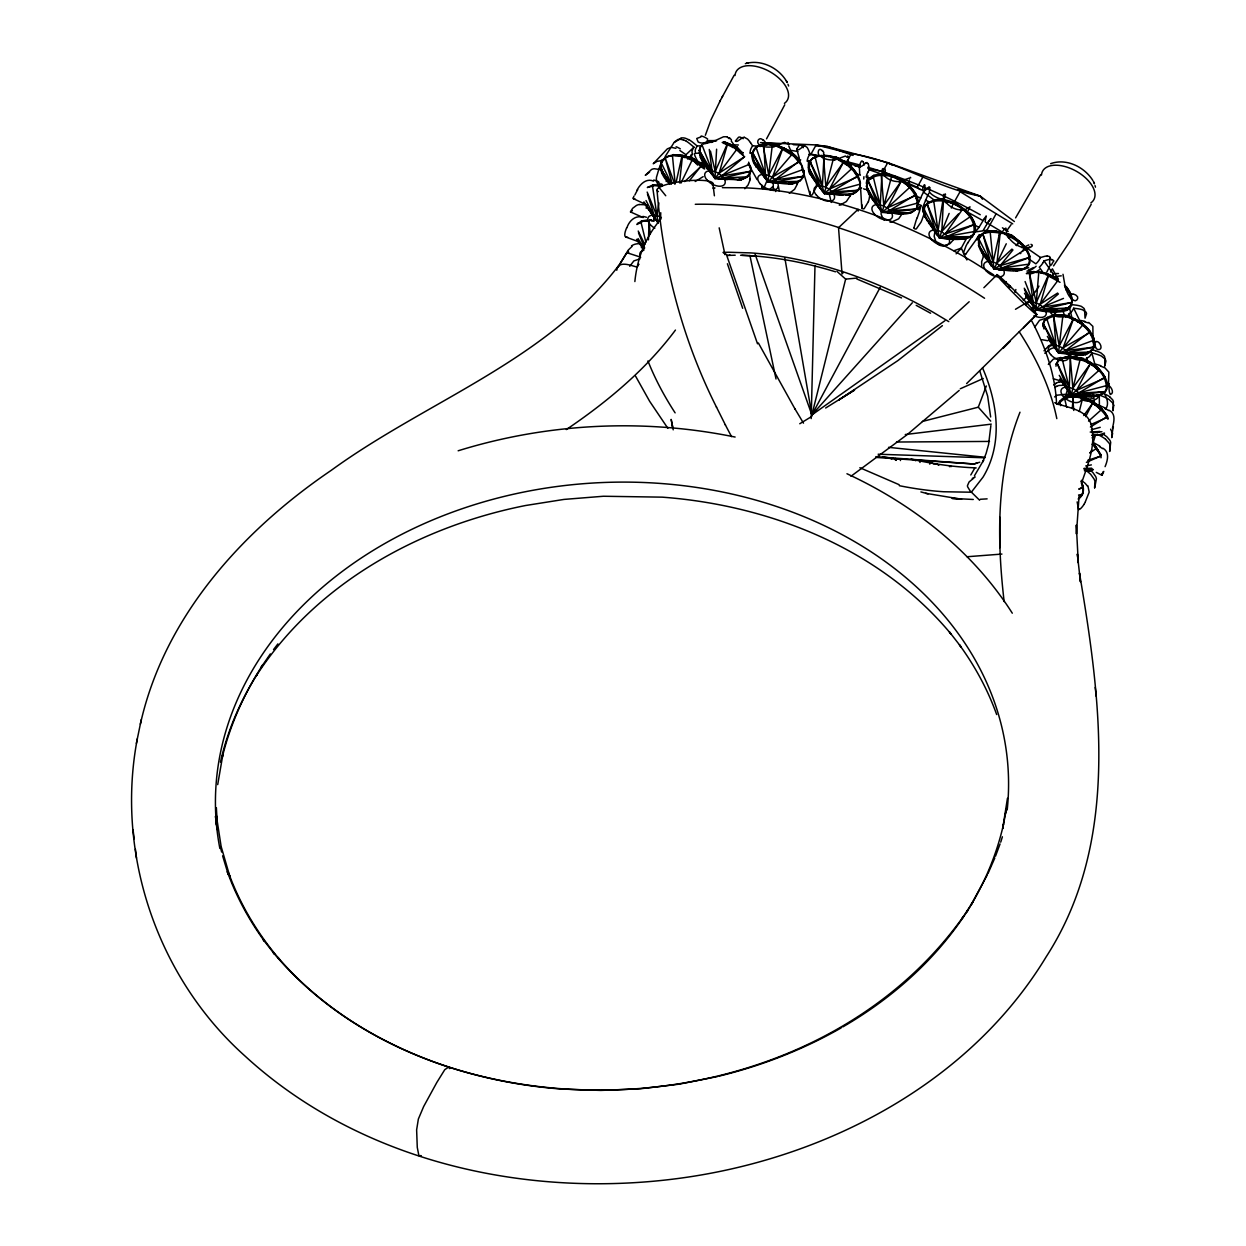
<?xml version="1.0" encoding="UTF-8"?>
<svg xmlns="http://www.w3.org/2000/svg" width="1246" height="1246" viewBox="0 0 1246 1246"><rect width="100%" height="100%" fill="white"/><g stroke="black" fill="none" stroke-linecap="round" stroke-linejoin="round"><path stroke-width="1.5" d="M1042.918 326.343C1042.871 313.899 1058.477 313.867 1067.355 315.736L1054.272 314.849L1053.586 316.079L1056.032 346.326L1058.57 352.961C1069.364 352.914 1089.206 360.11 1094.486 345.89C1095.499 331.483 1081.279 320.72 1068.928 316.453M1075.859 394.468L1075.828 396.835L1068.819 394.966M752.382 155.532C756.026 132.481 793.39 148.508 799.605 160.781C802.081 165.734 805.165 171.73 802.845 177.524C795.446 188.785 778.781 181.729 768.034 182.165C762.661 172.587 748.721 162.681 753.659 150.236M802.845 177.524L804.106 173.801L803.982 170.391L803.577 171.107M1101.635 475.178L1101.713 474.01M927.336 221.04L924.298 212.832L924.376 207.537L924.252 215.636L939.297 237.799C950.511 239.855 983.016 243.702 973.874 221.772C967.441 204.765 934.282 188.52 923.691 208.767L939.297 237.799L955.557 238.967M970.603 238.469A41.18 1.838 -59 0 1 973.562 234.061C979.138 211.867 942.163 191.214 925.093 205.559M814.993 265.678L811.193 418.578M660.754 212.708L660.629 216.461L658.09 222.878L643.933 202.304L658.09 222.878L652.483 186.075L653.169 184.844L662.218 185.14L661.533 186.37L654.726 185.607L647.328 187.523L653.169 184.844M973.874 231.943L974.683 232.41L971.304 236.647L946.228 236.802L974.076 224.623L974.761 223.392C969.341 210.372 956.336 203.565 943.456 200.061L941.836 231.382L939.297 237.799L974.637 231.491L975.322 230.261M648.45 239.855L649.088 221.04L649.773 219.81L651.97 220.262L642.92 221.321L636.877 224.529M844.959 195.217C852.451 195.871 862.014 190.981 859.802 182.181L860.192 181.48C855.955 165.936 839.586 155.859 824.073 155.298L822.344 186.604L824.307 193.535L843.106 195.061M867.699 180.623L867.123 187.102L869.397 192.429L868.711 193.66L882.184 212.334L889.161 210.73L916.09 194.454L908.178 184.221L894.426 176.029L881.95 174.097L880.221 205.403L882.184 212.334C892.588 211.649 909.86 219 917.103 207.475C921.697 196.245 910.125 184.751 901.138 179.954C892.338 174.253 874.785 169.783 867.699 180.623C862.621 192.819 876.982 203.067 882.184 212.334L902.852 214.016L903.537 212.786C908.692 213.596 915.047 211.727 917.492 206.758M1079.768 359.113L1083.459 358.568L1070.984 356.636L1070.298 357.867L1069.27 387.958L1071.233 394.873C1081.653 398.066 1114.781 400.262 1105.95 379.158C1098.738 363.411 1079.908 353.677 1062.869 357.727C1059.474 357.088 1054.396 367.897 1056.748 363.178M1072.261 408.517L1073.336 395.994C1087.883 396.462 1102.243 405.137 1108.301 418.516L1107.912 419.232C1100.109 403.548 1070.766 386.758 1058.243 404.623M829.462 194.812L831.066 201.712M1108.504 384.157L1108.847 372.133L1104.361 367.227M1004.136 601.569C996.784 538.397 996.255 472.25 1019.991 412.208M1076.513 359.019L1076.824 353.272M750.154 179.019L749.407 172.322M1043.214 325.798L1044.179 321.047M1093.396 348.304C1096.947 326.187 1059.863 305.457 1043.774 321.764M716.606 149.193L714.97 178.505L727.259 179.58M1049.833 258.202L1049.584 263.358A1.838 1.262 44.7 0 0 1050.487 264.526L1050.549 264.573A1.838 0.981 78.4 0 0 1051.344 265.009L1053.306 261.52M1094.564 487.825L1094.954 481.828A10.435 8.488 37.1 0 0 1094.066 479.025L1090.702 474.352A40.37 33.517 34.7 0 0 1085.951 470.427M990.866 425.602L988.576 444.495L986.116 453.388L982.798 461.861L983.608 460.195L974.434 475.77M679.553 182.897L682.512 155.548L693.539 158.616L704.239 167.385M809.822 161.824L809.246 168.303L811.52 173.615L810.835 174.845L824.307 193.535L831.269 191.931L858.198 175.655L850.302 165.422L836.533 157.23C828.31 156.685 818.482 152.697 811.567 159.286C802.081 171.06 818.887 184.595 824.307 193.535L843.075 195.046M979.636 237.207C981.661 226.32 1016.035 237.581 1000.304 231.865L996.987 262.953L994.012 269.152C1004.946 269.183 1023.433 276.051 1029.648 262.89C1032.28 250.539 1019.851 241.413 1011.316 234.933C1001.846 232.286 986.443 226.647 979.636 237.207C974.481 249.387 988.639 260.025 994.012 269.152L1028.962 264.121L1029.648 262.89M669.554 183.972C644.852 158.538 676.36 145.486 697.137 162.354C701.342 163.693 709.426 173.521 701.015 166.45C697.308 162.229 691.841 160.563 687.06 157.962C679.039 155.516 667.778 153.087 661.891 160.874M1082.167 494.849L1078.195 499.085C1084.456 495.394 1084.814 486.781 1080.812 481.283M909.455 181.122L909.019 184.501L924.236 190.981L922.912 193.348A5.856 0.966 -66.7 0 0 920.685 198.145A17.506 1.994 -60.7 0 0 919.268 206.852M1079.067 496.079L1076.419 533.973L1076.31 525.08L1078.304 562.865L1077.338 553.987L1080.438 581.882L1079.472 573.02C1100.841 700.081 1120.294 842.016 1046.219 956.757C969.7 1083.086 827.484 1157.223 684.241 1177.641C530.017 1199.602 361.433 1163.141 244.761 1055.814C157.401 977.612 115.317 853.946 137.325 738.769M870.004 193.878L869.116 199.095A10.357 3.053 -71.6 0 1 868.4 201.587M1009.478 287.437L1009.665 285.708L1001.441 280.054M1112.88 410.588L1113.41 401.664A10.357 8.161 -4.9 0 0 1112.585 399.732L1109.61 396.742M748.644 162.167L749.376 164.316L714.97 178.505L705.143 164.924L705.828 163.693C701.109 159.223 697.386 151.093 701.514 145.081C693.757 157.385 710.018 168.895 714.97 178.505L747.678 176.776L750.668 171.917L750.917 167.073M944.561 196.51C946.586 203.721 927.304 194.065 929.454 190.404A40.277 5.498 -66.2 0 0 929.765 187.788M1005.538 813.545L1006.425 808.903L1002.672 828.715L1007.453 798.297M1070.407 295.489L1071.093 294.258L1066.249 286.705C1071.139 292.483 1075.142 301.797 1068.71 307.964L1036.002 309.693L1026.19 296.127L1036.002 309.693C1052.434 314.88 1086.045 311.531 1065.564 287.935L1066.249 286.705L1064.396 285.116M749.734 173.973L750.715 169.44L749.376 164.316M881.156 209.655L881.109 214.156L882.822 218.33M972.254 237.114L974.683 232.41M217.707 784.622L223.19 752.755L222.24 757.35C230.214 724.424 244.434 693.212 262.781 664.803L261.286 667.077L270.351 653.916M983.686 254.527L984.075 253.81L985.368 256.302L982.097 252.922L982.783 251.692L979.621 246.287L978.92 239.372L978.515 240.089M669.803 181.184L669.414 181.9C665.489 176.153 657.997 168.179 662.296 160.173M653.839 219.997L654.212 217.583M1028.433 265.242C1033.51 250.493 1016.456 239.31 1004.837 234.279M1055.969 366.215L1056.187 364.735M1081.762 495.55L1083.148 490.986L1081.777 483.277M1106.152 389.998C1108.722 369.361 1082.618 356.543 1064.629 357.586M917.103 207.475C920.28 185.42 883.165 164.674 867.309 181.34M797.876 181.511L797.518 183.505M658.885 202.911L656.813 215.776L647.172 192.086M924.236 190.981L924.734 188.302M942.77 201.291L938.02 230.697L939.297 237.799L969.715 217.069L970.416 215.838L962.924 208.752L945.231 233.905L974.076 224.623M773.252 183.006L773.252 190.638M616.754 270.257C618.156 259.947 630.912 265.569 637.282 267.142M761.804 185.078L761.727 187.881M1109.625 451.41L1110.7 442.439A10.357 8.551 11.1 0 0 1109.89 440.321L1106.946 436.879A38.984 31.929 12.5 0 0 1103.302 434.262M859.21 188.676L860.394 184.922L860.005 185.638M749.983 180.218L748.036 185.062L744.781 188.738M653.839 220.137L654.337 217.739M1112.46 428.203C1113.768 422.207 1116.26 413.843 1109.205 410.292M140.362 724.16C164.223 616.848 242.363 530.64 331.202 470.365C426.039 401.368 545.016 361.589 618.327 266.021M136.375 743.41L141.296 719.565M676.157 182.087L681.827 156.778M999.604 233.095L993.109 262.018L994.012 269.152L1000.46 269.276M810.087 191.448L809.931 194.36A1.713 1.417 -26.9 0 0 812.267 194.859L816.005 187.492A10.357 4.408 -77.9 0 0 816.473 184.922L816.613 181.231M917.461 203.861L921.043 205.419L920.529 207.475A52.69 7.258 -66.1 0 1 919.501 211.259A27.583 3.785 -66.1 0 1 919.018 212.786L917.29 217.676M836.969 271.394L845.645 279.12L811.878 414.934L944.857 320.783M220.464 762.1C227.442 730.95 240.182 701.249 257.174 674.273L255.757 676.625C315.363 583.673 419.092 526.684 525.532 505.518L564.033 499.412L603.422 496.251L662.156 497.154C770.464 505.175 880.424 549.097 951.056 634.043L949.374 631.878L961.149 647.017L959.42 644.805C974.995 666.174 987.72 689.645 996.675 714.565M850.862 193.457L850.333 195.388M1003.544 824.12C996.582 855.27 983.826 884.972 966.834 911.947L968.267 909.596C937.132 958.47 892.712 997.968 842.794 1026.922M1079.254 411.507L1082.416 399.094L1083.101 397.863L1085.811 397.926L1099.595 406.149L1107.507 416.382L1090.406 427.004M1095.405 435.166L1093.256 442.501L1099.813 446.115M1014.929 292.327L1015.879 289.508M862.014 204.858L861.765 207.864A1.729 1.526 -11.6 0 0 864.163 208.689L868.4 201.587M742.834 153.102L736.822 147.012L727.726 143.321L719.176 173.038L714.97 178.505L702.012 144.91L701.109 145.798M1056.078 278.777L1057.854 278.201L1048.805 274.525L1040.208 304.226L1036.002 309.693L1025.084 281.534M1081.933 481.844C1088.739 462.266 1096.605 443.529 1090.655 422.986C1085.204 408.75 1067.059 407.94 1054.755 402.692M797.362 184.081L794.574 189.33L789.263 193.317M1064.691 398.845L1067.401 389.858M705.345 135.284L711.061 119.647L720.328 100.505M1000.725 842.171L1002.391 836.798M935.17 229.934L934.157 236.273L935.824 241.662M1109.656 451.426L1110.139 445.819A10.451 8.442 15.6 0 0 1109.174 443.249L1105.529 439.184M781.211 147.838L784.606 148.508L793.422 155.329L791.272 151.685L782.94 147.916L772.613 176.963L768.034 182.165L756.898 166.995L757.584 165.765L756.088 164.114L755.699 164.83M1083.973 326.141L1081.824 322.496L1073.507 318.727L1063.15 347.759L1058.57 352.961L1048.556 339.333M1058.539 404.093C1062.62 392.708 1076.887 396.835 1085.842 397.926L1087.337 400.168L1092.555 401.866L1096.387 405.557M1105.077 466.658C1107.569 460.724 1109.906 452.267 1102.959 448.249M1034.616 327.324L1039.304 320.627A9.781 8.473 -24.4 0 1 1039.756 320.222L1047.185 317.839M995.476 856.236L1000.071 843.931M922.352 421.46L978.281 407.193L986.302 385.98M850.13 195.949L846.361 201.525L841.252 204.406M1103.115 471.798L1101.698 475.162M949.14 213.424L941.836 231.382L958.408 214.001M951.321 208.035L953.47 203.207L954.997 202.818L960.479 206.898L957.037 205.356M927.725 195.311L922.679 207.443L922.803 211.96A5.856 0.919 -67.4 0 0 923.629 211.275M626.909 227.769C628.996 221.134 635.195 214.826 642.749 217.318M1069.738 396.976L1071.139 393.549M1091.901 450.118L1090.079 452.859M1050.518 264.65L1046.78 272.142M751.151 170.11L750.466 171.341L721.714 175.935L744.547 156.762L734.533 148.04L727.041 144.552L715.235 171.418L710.454 151.14M987.969 873.586L994.822 857.98M1060.05 282.344L1048.104 275.755L1036.283 302.607L1036.002 309.693L1063.492 298.401M902.945 212.63L898.646 218.813L892.011 221.866M766.539 138.851L784.762 104.773M980.041 236.491L978.811 238.843L994.012 269.152L1026.361 248.826L1019.493 241.553L1010.335 235.587L1007.298 235.385M671.532 156.015C661.128 155.734 659.134 169.176 656.502 177.103A12.709 9.547 69.7 0 0 656.611 181.589L659.399 187.897L665.753 195.747M680.923 183.146L692.542 159.27L693.539 158.616L701.249 165.002M1006.27 243.78L996.987 262.953L1011.986 249.075M629.728 266.301L633.856 260.912L639.977 258.872M987.112 875.284L971.397 904.207L972.939 901.855L962.083 918.536L963.579 916.246C851.08 1074.457 628.186 1124.655 448.653 1067.028L444.76 1069.691L436.816 1082.478L423.656 1106.541L418.36 1119.048L416.631 1129.857L417.27 1147.348L418.874 1155.603L421.319 1155.696M843.713 161.668L829.618 188.971L824.307 193.535L833.808 157.152L843.713 161.668L852.28 168.163L829.618 188.971L857.513 176.885L859.802 182.181M901.606 180.483L887.495 207.771L882.184 212.334L891.7 175.966L901.606 180.483L910.172 186.978L887.495 207.771L915.389 195.684M1087.805 361.247L1090.671 363.038L1076.56 390.325L1071.233 394.873L1059.894 379.22M1085.624 416.647L1093.038 402.396L1083.101 397.863M847.887 165.251L848.604 163.896M908.801 184.922L908.1 186.277M801.599 165.453L793.842 156.264L782.254 149.146L768.72 175.156L768.034 182.165L799.652 181.309L803.249 176.807M1072.822 319.957L1059.256 345.952L1058.57 352.961L1090.203 352.088L1093.786 347.587M721.855 97.64L734.159 75.227M983.577 256.069L981.614 261.722L981.77 266.27M790.338 150.673L789.294 152.635M733.801 145.268L732.835 147.106A5.794 2.741 -82.7 0 0 732.508 147.511M925.389 205.014L924.33 207.007M719.596 101.907L722.602 96.238M666.174 181.542L666.75 180.452M880.268 287.219L811.878 414.934L754.998 253.888M966.803 237.861L961.289 248.094L956.134 253.841M685.674 155.252L685.207 156.093M970.805 474.944L974.59 468.418M661.751 161.295L661.065 162.525L671.469 183.769M665.084 156.685L674.304 142.137L677.793 139.536A11.712 8.644 60.1 0 1 683.369 140.128M669.741 183.474L660.769 169.098L661.455 167.867M644.961 204.11L650.988 211.571M674.802 155.548L682.512 155.548M638.139 223.392L641.659 220.9L647.39 220.059L647.001 220.776M665.021 175.375L664.336 176.605L667.638 180M642.453 246.833L639.603 242.254M700.828 145.751L697.168 146L695.86 148.367A5.825 4.283 71.4 0 0 695.58 153.336L700.673 152.993M701 156.139L700.314 157.37L711.887 174.549L699.208 150.345L699.894 149.115M703.819 142.947L703.429 143.648L715.251 140.564L708.958 140.673L702.697 143.679L706.015 143.555M708.273 141.904L708.958 140.673L716.528 140.876M689.412 180.717L701.716 165.22M725.063 142.636L722.197 142.465L727.726 143.321L737.383 148.586L742.974 154.66M730.405 144.365L736.807 146.997L737.383 148.586L719.176 173.038L744.547 156.762M750.497 142.605L752.568 145.751L751.26 148.118A5.856 3.24 -87.1 0 0 750.185 153.133M753.254 150.953L754.391 149.006M752.693 154.987L752.818 159.441L764.842 177.882L752.553 152.666L753.238 151.436M754.095 149.551L755.465 147.744M756.852 146.467L755.06 148.461M803 169.549L768.034 182.165L756.166 147.698L758.16 145.86M739.937 179.113L737.445 179.86L745.42 177.711L750.045 173.428M757.755 146.561L759.764 145.237M739.548 179.829L741.401 179.782L742.086 178.552M759.453 145.782L761.633 144.645M718.35 179.05L741.401 179.782L743.8 178.303M753.643 161.046L753.503 158.211M752.553 152.666L765.511 175.53L763.767 144.053C777.862 142.729 790.338 150.953 799.605 160.781L774.887 179.907L803.249 176.34L803.95 175.11M743.41 179.019L745.42 177.711M745.124 178.256L746.946 176.792M754.609 162.837L754.032 160.329M761.244 145.361L765.356 144.879L765.278 143.15M748.363 175.546L746.556 177.508M765.356 144.879L767.957 144.287M767.661 144.816L770.371 144.411M758.612 168.599L759.001 167.883L760.403 170.344L756.898 166.995M769.966 145.128L775.261 145.408L782.94 147.916M774.856 146.109L777.722 146.249M777.426 146.794L780.292 147.09M791.148 182.882L788.547 183.474L797.051 181.963L800.337 180.078M790.743 183.598L792.736 183.707L793.422 182.477M803.608 146.374A10.451 4.236 -75.9 0 1 805.009 145.907L807.128 147.449A40.402 16.525 -78.3 0 1 808.763 150.641L809.993 153.865L808.747 156.077A5.856 2.352 -77.8 0 0 807.143 161.186L810.975 161.98M810.648 154.722L816.13 144.925L827.671 146.561L887.759 162.65L980.291 196.136L1014.4 221.554M809.417 162.525L810.71 160.22M809.152 166.294L808.467 167.509L820.974 188.598L810.025 161.45L811.567 159.286M811.162 159.986L812.719 158.32M812.423 158.849L814.199 157.339M815.959 156.373L815.273 157.603L822.344 186.604L810.025 161.45M813.794 158.055L817.61 156.077M817.22 156.794L819.541 155.797M821.69 155.532L819.229 156.342M822.64 191.557L812.158 176.496L811.52 173.615M813.591 178.287L812.548 175.779M808.67 154.302A315.316 175.406 29.2 0 1 821.394 156.357L826.269 155.734M825.864 156.451L828.652 156.202M828.341 156.747L831.175 156.685M830.77 157.385L836.191 158.304M835.786 159.021L838.651 159.457M857.513 176.885L853.51 170.951L847.763 165.609L840.77 161.295L841.159 160.578M845.504 164.114L851.345 153.694C896.777 160.204 935.512 187.757 980.291 196.136L982.518 199.22M847.342 194.952L855.239 192.429L859.615 187.959M853.759 192.896L853.074 194.127L829.914 193.924L858.323 190.28L859.008 189.049M860.565 182.991L859.88 184.221L831.269 191.931L858.323 190.28M868.135 171.886L869.287 169.799L868.914 166.808A40.495 11.261 -72 0 0 868.244 163.818M867.045 185.093L866.344 186.324L878.866 207.397L867.917 180.265L872.184 178.007M873.835 175.172L873.15 176.402L880.221 205.403L867.917 180.265M867.901 168.537L882.791 171.527L887.759 162.65L892.821 165.36M880.517 210.356L870.035 195.295L869.397 192.429M871.468 197.102L870.44 194.578M874.63 201.136L875.315 199.905M901.045 212.832L898.273 213.082L903.537 212.786M920.218 189.579L917.165 187.289L922.943 176.948M911.651 211.711L910.966 212.941L887.791 212.723L916.199 209.079L916.885 207.848M918.442 201.79L916.402 198.535L918.442 201.79L917.757 203.02L889.161 210.73L916.199 209.079M927.974 194.859L928.955 193.083M924.937 214.405L924.252 215.636L936.026 232.254L927.024 203.612L927.709 202.382L931.447 201.774M929.298 221.959L928.613 223.19L930.373 224.794L930.778 224.078M953.673 203.114L960.074 191.682L1012.749 223.875M960.495 239.139L968.827 237.41L971.989 235.416M965.292 238.033L964.606 239.263L944.219 238.36L971.304 236.647M965.712 254.137L975.042 241.241A27.646 1.262 -59.1 0 1 975.93 239.886A52.784 2.399 -59.1 0 1 978.048 236.724L979.216 235.011L980.882 235.977M977.892 237.363L976.724 239.59A17.506 2.461 -59.9 0 0 980.711 236.538M986.1 225.526L983.421 229.98L987.175 232.177M986.427 224.934L988.95 221.025M979.216 244.2L978.531 245.431L990.819 263.358L982.907 234.186L983.592 232.955L996.831 231.476L1004.183 233.407M973.422 232.208L986.91 230.276L995.881 214.234M996.862 231.476L990.897 230.931L990.212 232.161L993.109 262.018L982.907 234.186M994.947 231.912L1000.304 231.865M1009.649 236.818L1011.316 234.933L1023.262 244.792L1029.944 256.318L1029.243 257.548L1000.865 268.42L1024.866 268.778L1028.838 264.526M1016.471 245.633L1019.493 241.553M1015.895 269.868L1013.232 270.366L1020.194 269.588L1019.789 270.304M1018.247 269.572L1017.561 270.803L1015.49 270.584M1021.751 269.806L1025.551 267.547M1027.623 273.326L1028.028 272.609C1045.441 268.902 1019.851 276.285 1028.028 272.609M1024.259 288.215L1033.261 303.245L1029.336 273.092L1030.021 271.862L1033.806 271.971M1033.697 272.313L1038.821 271.737L1048.805 274.525L1058.43 279.774L1040.208 304.226L1057.636 293.028M1042.855 262.953L1044.008 260.881L1047.652 259.822A43.392 15.419 -46.1 0 1 1050.02 259.355L1051.826 259.37M1038.821 271.737L1036.283 302.607L1029.336 273.092M1035.909 272.469L1041.126 272.422M1028.464 296.984L1030.006 299.398M1040.722 273.139L1043.572 273.123M1043.26 273.668L1046.126 273.824M1050.596 272.017L1052.403 268.809L1056.016 275.506M1047.356 336.389L1055.362 348.678L1043.089 323.477L1043.774 322.247M1047.372 317.278L1046.687 318.509L1056.032 346.326L1043.089 323.477M1048.883 309.693L1051.733 309.678C1057.62 310.659 1064.738 311.22 1069.395 306.734M1054.318 309.865L1053.618 311.095L1051.328 310.394M1056.857 310.301L1055.035 313.571L1050.814 310.067M1039.382 310.238L1062.417 310.97L1063.103 309.74M1067.37 315.752L1063.461 315.363L1062.776 316.593L1059.256 345.952L1053.586 316.079M1062.417 310.97L1042.404 309.615L1071.513 302.513L1072.199 301.283L1070.797 297.778M1070.501 307.014L1071.825 304.647L1071.03 303.183M1065.423 316.92L1065.813 316.204C1075.36 318.633 1083.584 324.365 1090.141 331.592L1090.266 333.43M1071.825 304.647L1076.077 305.145A39 23.939 -29.3 0 1 1081.357 306.376L1083.911 308.307A10.342 6.386 -30.7 0 1 1084.596 309.771L1085.032 318.197L1086.559 313.696A10.466 6.417 -26.7 0 0 1085.796 311.889L1082.509 309.771A41.336 25.403 -29.4 0 0 1077.65 308.712L1073.694 308.229L1072.385 310.597A5.856 3.645 -28.7 0 1 1068.523 313.867L1070.828 318.446M1077.883 322.216L1075.142 319.319L1071.747 318.633M1056.343 363.894L1057.636 361.589M1106.557 389.297C1104.112 394.25 1097.773 396.135 1092.617 395.325L1091.917 396.555L1071.233 394.873L1067.915 389.936L1056.951 362.82L1058.477 360.639M1058.088 361.356L1059.645 359.673M1059.349 360.219L1061.109 358.692M1060.72 359.409L1064.52 357.431M1064.131 358.147L1066.451 357.15M1074.8 352.758L1074.114 353.989L1061.53 353.443M1076.7 354.144L1085.827 353.194L1090.889 350.858M1049.693 340.843L1058.57 352.961L1065.423 350.702L1090.141 331.592M1071.747 353.148L1079.41 353.724M1079.098 354.269L1081.699 353.677M1083.459 358.568L1080.749 358.505L1080.064 359.736L1071.233 394.873L1106.806 385.559L1107.492 384.329L1105.451 381.074M1081.31 354.394L1083.288 354.503L1083.973 353.272M1093.007 338.242L1092.867 326.39L1088.693 322.418M1060.673 405.573L1059.302 402.178L1060.003 400.947M1082.743 360.374L1083.148 359.658L1097.243 366.791L1105.155 377.024L1078.211 393.284L1105.264 391.602L1105.95 390.372M1088.895 352.696L1089.3 351.979A5.856 4.143 -17.8 0 1 1085.5 354.705A17.506 12.476 -8.5 0 1 1069.675 352.68M1065.221 397.085L1064.536 398.315L1066.747 407.38M1083.288 354.503L1064.754 353.054L1093.801 347.12L1094.486 345.89L1093.272 342.323M1090.53 355.219L1091.854 352.836L1096.449 354.144A40.386 29.203 -16.4 0 1 1101.433 356.076L1105.046 359.019A10.451 7.507 -13.3 0 1 1105.934 361.153L1104.797 366.075L1104.781 357.275A10.357 7.523 -17.8 0 0 1103.987 355.546L1101.09 353.039A38.891 28.082 -16.3 0 0 1095.405 350.702M1069.115 396.742L1070.937 393.471M1092.462 365.483L1090.671 363.038M1094.72 366.978L1092.867 364.767M1096.76 368.738L1095.032 366.433M1090.125 395.387L1087.353 395.636L1092.617 395.325M1113.69 405.371A10.451 8.099 -0.1 0 0 1112.74 403.003L1109.033 399.483A40.511 31.742 -3.4 0 0 1103.94 396.867L1099.268 394.935L1097.944 397.303A5.856 4.61 -2.3 0 1 1093.895 399.966L1094.05 404M1094.813 404.841L1093.038 402.396M1100.716 394.234L1100.031 395.465L1076.856 395.262L1105.264 391.602M1097.087 406.336L1095.218 404.125M1099.112 408.096L1097.383 405.791M1094.284 435.913L1094.969 434.683L1099.128 434.854L1104.548 433.141L1102.383 434.838L1092.088 435.461L1094.969 434.683M1094.923 435.072L1094.502 435.82A5.856 4.813 13.7 0 1 1092.057 437.86M1094.518 446.582L1094.907 445.881C1088.085 439.822 1102.539 455.257 1100.981 457.827M1103.068 433.608L1102.383 434.838L1092.726 434.745M1097.539 450.336L1093.879 443.872L1101.012 455.039L1100.327 456.27L1086.387 462.344M1086.761 470.754L1093.365 469.508L1090.873 470.879L1084.394 470.692M1098.801 452.158L1097.944 449.635M1099.72 454.136L1099.097 451.613M1091.558 469.649L1090.873 470.879L1085.313 470.645M1079.052 489.226L1083.288 486.641L1081.372 483.339M1082.992 493.214L1082.307 494.444L1078.553 495.02M686.39 141.25A43.392 32.552 69.9 0 1 689.568 143.508L693.96 147.184L692.636 149.551A5.809 4.392 69 0 0 692.418 154.488M637.89 265.725L638.793 264.121L637.5 266.426M921.043 205.419L918.209 209.873M984.34 218.564L978.967 227.426L974.138 224.701M1040.612 174.752L1015.583 217.879M1047.185 255.96L1046.531 256.022A43.221 15.31 -46 0 0 1044.164 256.474L1040.535 257.533L1039.211 259.9A5.825 1.916 -46.7 0 1 1035.847 263.825L1028.666 258.856M1091.2 204.344L1069.878 241.522L1053.54 265.896M1092.15 444.464L1092.82 443.265M1093.427 366.153L1094.533 364.237M1098.365 407.271L1099.174 405.838M1051.92 276.378L1053.041 274.478M1048.307 364.471L1053.291 359.175L1060.953 357.462M1085.359 501.733L1089.191 492.123L1087.898 485.831M1044.008 350.796L1048.556 346.061M1078.429 322.216L1079.052 321.141M1038.962 286.128L1038.354 287.172M1038.245 287.343L1030.769 298.557A12.709 4.532 -46 0 1 1027.545 302.077L1015.474 309.288M1001.815 232.488L1001.161 233.563M636.955 190.249C640.039 184.268 646.16 177.929 653.558 181.091M1072.51 397.349L1073.336 395.994M967.737 243.017L970.509 238.656M823.232 156.638L824.073 155.298M881.124 175.437L881.95 174.097M954.467 238.671L949.997 243.593L944.873 245.68M1005.273 282.982L1006.129 281.643M1094.689 487.856L1096.387 478.838A10.373 8.691 33.8 0 0 1095.67 476.533L1092.929 472.592A39.997 33.159 34.7 0 0 1090.39 470.209M978.203 236.475L979.216 235.011M1011.113 224.623L1006.581 230.962M843.028 162.899L825.911 186.76L823.388 156.529M900.92 181.714L883.803 205.559L881.265 175.328M1089.985 364.268L1072.853 388.113L1070.298 357.867M1083.771 415.541L1092.353 403.626M842.95 273.014L842.452 273.622A3.489 0.966 -72 0 1 842.031 273.855L838.527 227.707L858.058 209.359A324.536 180.545 29.2 0 1 973.811 262.376L993.685 274.852M1113.021 410.619L1113.706 405.371M675.457 330.065C645.802 369.782 607.16 401.897 566.307 429.574M273.528 649.587L277.905 643.886M1012.982 249.916L1000.211 265.6L1029.243 257.548M1005.273 228.314C1007.251 226.383 1005.288 236.802 1008.964 238.064M1004.011 229.794L1002.127 231.958L987.424 223.159M628.436 251.209L627.299 252.502A47.146 36.897 -3.4 0 0 626.302 253.763L618.063 266.956L628.233 250.135L632.096 246.381M986.069 216.259L985.15 221.586A1.713 1.199 32.9 0 0 987.424 222.925L991.006 218.517L990.414 219.078A40.37 1.838 -59.1 0 0 988.888 221.149M928.566 187.43L924.734 190.778A1.713 1.199 18.4 0 1 922.383 189.735L924.018 185.156A10.357 1.417 -67.2 0 1 924.579 184.72L924.999 185.436A39 5.373 -66.1 0 1 924.688 188.364M912.337 302.747L811.878 414.934L784.809 257.735M1023.558 327.776L1036.656 314.568A28.144 1.277 45 0 0 1007.703 283.948A28.144 1.277 45 0 0 1006.067 285.459A28.144 1.277 45 0 0 1036.734 314.553M966.616 383.581L1036.765 314.475M707.292 168.942L708.242 167.992M1003.17 348.304L1009.961 341.513M983.873 287.717L997.018 274.727M929.625 464.073L930.902 463.091A10.357 4.236 -79.5 0 1 932.024 462.858L933.815 464.01M729.767 254.682L729.003 255.274A3.504 2.632 69.7 0 1 728.085 255.477L723.023 252.455A124.491 69.246 29.2 0 1 728.894 252.253L750.746 252.907A281.098 156.373 29.2 0 1 841.128 271.161A281.3 156.482 29.2 0 1 932.849 312.076L948.782 321.608M687.543 158.974L692.387 154.504M684.677 181.589L701.015 166.45M1016.082 245.306L1018.807 242.783M969.17 301.75L949.545 319.474M1031.112 309.164L1032.436 308.027A10.466 6.728 -29.4 0 1 1035.115 306.22M693.96 147.184L685.954 154.722L679.849 150.486M769.763 189.408L772.598 186.791L775.728 191.573M959.186 390.403L907.181 434.636L850.987 476.252M1088.537 421.132L1100.903 410.121L1101.589 408.89L1099.517 407.395M1053.633 384.998L1055.907 383.379M942.397 325.658L897.945 360.561L838.636 400.059L854.476 390.076L853.23 390.855M1058.43 293.931L1042.746 307.123L1071.513 302.513M632.392 210.574L630.616 211.929M637.282 223.813L638.435 222.847M1054.599 396.929L1056.717 395.449A9.734 9.158 20.8 0 1 1057.231 395.169L1065.034 394.343M865.877 162.992L861.625 166.325A1.729 1.137 5 0 1 859.226 165.547L861.329 161.279A10.357 2.881 -73.1 0 1 862.154 160.968L863.276 161.949M1019.804 253.499L1020.832 253.452M1033.822 311.936L1034.772 311.235A10.342 6.199 -29.1 0 1 1037.015 309.911L1037.902 309.491M628.716 252.284L627.673 252.922M1026.579 297.576L1023.2 299.99M1033.012 309.569L1036.127 307.388M1089.861 452.921L1095.982 448.716L1096.667 447.485L1094.907 445.881M1054.692 387.49L1056.608 386.353M973.656 478.199L969.108 481.937L967.488 485.551A3.504 2.632 69.7 0 0 967.612 486.781L970.104 490.893L979.621 500.238M1044.74 353.225L1050.098 349.207A10.357 7.351 -16.3 0 1 1052.465 348.164L1056.297 347.307M949.577 466.518L949.421 466.611A9.937 4.174 82.1 0 1 949.826 466.44L951.399 466.518M774.436 146.467L776.834 144.941L779.513 147.495M854.476 390.076L825.631 408.018M803.623 146.249L798.998 149.645A1.713 1.028 -6.9 0 1 796.661 149.177L799.247 145.175A10.357 4.236 -79.5 0 1 800.368 144.941L802.159 146.094A38.891 15.949 -78.2 0 1 803.203 147.744M695.19 181.511L703.149 176.652M799.761 423.749L811.847 416.398M972.269 478.417L975.197 476.969M798.904 162.011L772.613 176.963L791.631 154.847L792.316 153.616L791.272 151.685M1089.456 332.822L1063.15 347.759L1082.182 325.658L1082.867 324.427L1081.824 322.496M915.421 460.724L918.1 459.758L920.124 461.3M841.206 1027.872C803.156 1049.615 761.96 1065.673 719.409 1076.046M649.587 172.135L645.288 175.312L651.565 169.472A10.435 8.8 37.8 0 1 654.337 168.724L659.959 169.549A40.37 33.471 34.8 0 1 662.374 170.391M634.759 198.535L633.544 198.799M977.191 462.624L974.201 464.01L876.763 457.484M680.986 138.399L674.475 142.324M960.292 388.768L983.234 378.519M1104.454 378.254L1076.56 390.325L1098.551 370.763L1099.237 369.532L1097.165 368.022M1091.122 424.403L1106.822 417.612M1050.643 163.678C1066.14 157.931 1084.425 166.902 1092.804 180.405M1028.838 244.901L1025.006 246.755L1040.535 257.533M1007.889 286.378L1009.665 285.708L1010.973 287.561M954 250.742L961.289 248.094L966.88 259.962M712.665 141.779L723.521 136.78L726.62 136.749A13.628 7.678 -86 0 1 727.415 137.138M745.342 63.655C761.29 58.873 779.622 68.219 787.254 82.563L786.351 80.865M735.031 147.589L736.807 147.012L742.305 153.616M979.745 462.219L974.201 464.01L875.829 456.675M1087.711 460.319L1100.327 456.27M458.154 450.787C547.368 423.095 643.621 418.282 735.124 437.05M1078.958 488.868L1082.603 487.871M1091.294 429.745L1100.234 427.331M773.75 146.826L784.575 142.356L787.597 143.82M1053.306 344.145L1051.406 344.675A10.451 7.819 -15.9 0 0 1048.478 345.999M750.466 171.341L721.372 178.427L741.401 179.782M627.61 237.223L626.162 237.238M717.54 1076.528L679.226 1084.145L640.335 1088.77L600.837 1090.421L561.868 1089.066C453.56 1081.045 343.6 1037.124 272.952 952.178L274.65 954.343L262.875 939.204L264.604 941.431C249.013 920.046 236.288 896.575 227.333 871.655L228.283 874.63M1058.804 382.226L1062.713 381.774M803.249 176.34L774.218 182.259L792.736 183.707M1085.718 465.957L1091.403 464.898M834.664 160.002L845.489 156.03L847.264 157.401M633.809 198.862L645.288 204.235M1001.924 554.065L967.067 556.744M639.26 204.546L645.132 204.733M1092.462 432.923L1101.931 431.708M1093.801 347.12L1065.423 350.702L1093.536 340.36L1094.222 339.13L1091.262 334.863M905.281 434.527L991.286 424.138M845.645 279.12L856.827 278.076M659.586 185.343L662.218 185.14M898.849 181.76L909.128 178.147L909.58 179.175M1030.987 244.325C1036.002 245.805 1026.283 249.792 1024.103 247.907M940.808 200.263L943.456 200.061M1084.004 469.119L1091.761 468.621M1090.219 432.05L1099.891 431.443M980.213 499.288L987.128 498.867M712.899 188.099L714.986 187.99M1058.477 273.513L1052.995 273.653M1073.273 395.107L1080.375 394.78M1024.866 268.778L998.576 269.759L1004.338 269.821M722.384 187.663L744.189 187.788A324.614 180.577 29.2 0 1 858.058 209.359L858.167 211.088M728.723 255.399L735.202 255.212M896.481 442.019L989.495 441.427M1084.051 468.356L1091.776 468.294M960.432 210.107L965.666 209.453L970.011 206.805L967.472 212.038L982.907 220.558M973.266 499.475L952.022 498.384L961.616 499.257L925.685 493.307M661.315 160.687L657.094 161.357L653.231 163.74L667.389 148.804L671.314 147.34L675.924 148.352M738.411 144.988L734.019 144.863L731.231 141.047M878.15 454.229L984.916 457.796M760.481 142.605L816.13 144.925L851.345 153.694M648.948 221.165L641.659 220.9L640.974 222.131L645.849 242.067M1068.336 357.914L1062.869 357.727L1062.184 358.957L1069.27 387.958L1056.951 362.82M976.179 467.904L969.528 467.577A293.277 163.148 29.2 0 1 911.091 459.058M739.594 152.495L743.192 152.682M770.994 182.632L779.98 183.037M740.576 255.274C772.816 256.193 804.729 262.392 835.521 271.799M741.853 255.321L755.434 255.991M762.817 143.025L779.98 143.96M793.328 144.692L802.876 145.206M816.223 145.938L827.671 146.561L853.121 155.407M1064.909 385.123L1059.007 385.481A10.357 7.99 -3.6 0 0 1056.608 386.353M641.301 247.643L642.329 247.72M752.568 145.751L760.948 146.436M750.217 153.118L753.02 153.336M937.599 200.014L934.407 199.765L933.721 200.995L938.02 230.697L927.024 203.612M990.897 230.931L995.243 231.367M675.192 154.831L673.152 154.629L672.466 155.859L675.176 183.832M888.523 447.345L984.963 457.266M946.415 201.478L954.997 202.818L955.324 204.593M1066.14 357.727L1068.445 358.023M651.58 220.978L654.041 221.258M723.77 143.43L727.088 143.897M700.984 136.889L696.732 138.493L698.165 141.982A16.572 7.803 -22.8 0 0 699.691 142.605A18.269 8.769 -24.4 0 0 711.03 142.106M882.511 456.799L897.665 459.276M1042.03 339.706L1047.902 340.75M744.392 137.356L747.522 139.054A41.336 23.082 -87.7 0 1 750.481 142.62M797.923 151.529L790.556 150.268L788.749 145.907M796.942 159.177L800.711 159.877M679.101 155.158L693.539 158.616M1011.316 234.933L1006.005 233.89L1016.175 239.014L1018.029 241.631M847.436 164.41L851.158 165.157M854.881 165.905L860.456 167.026L848.822 163.475L848.043 159.831M809.993 153.865L821.207 156.326M1089.736 396.103L1091.917 396.555M900.656 213.549L902.852 214.016M1084.83 321.266L1079.566 320.269L1073.694 308.229M986.91 230.276L994.386 232.161M1091.262 349.487L1095.421 350.687M920.903 491.921L928.114 493.883M1053.337 378.815L1059.396 380.482M1073.133 293.947L1075.469 294.881A13.628 8.286 -27.7 0 1 1076.279 295.442C1079.675 297.249 1076.7 302.498 1073.336 300.255M1111.712 437.673L1112.616 433.406L1110.607 429.185M957.894 189.501L980.291 196.136M895.376 460.101L896.263 460.366M855.441 173.615L860.41 175.172M890.937 458.746L891.825 459.011M1086.73 361.371L1090.203 362.493L1097.866 369.906L1097.243 366.791M627.392 252.876L640.273 257.05M869.287 169.799L885.003 175.234M871.094 178.676L866.11 177.01A5.856 1.573 -71.6 0 1 867.964 172.073M775.261 145.408L772.925 144.567L772.24 145.798L768.72 175.156L763.082 145.284M1063.461 315.363L1065.813 316.204M1100.794 365.717L1094.767 363.848L1091.854 352.836M638.201 241.584L626.66 237.347M856.796 278.964L901.559 297.934M1078.569 509.427L1077.151 501.904M899.176 484.71L859.865 467.717M658.371 182.757L659.679 183.302M723.833 141.686L727.119 143.025M1051.453 275.553L1057.854 278.201M1044.646 272.796L1048.805 274.525M724.97 142.169L727.726 143.321M683.415 139.692L686.39 141.25M1102.726 393.129L1103.769 393.58A39.109 30.605 -3.3 0 1 1109.656 396.68M914.985 195.56L920.763 198.067M1020.381 243.546L1023.262 244.792M643.17 217.552L630.429 211.913L632.625 208.331L636.379 205.481A10.451 8.753 14.5 0 1 639.245 204.484M660.941 183.847L662.358 184.486M950.168 202.288L953.611 203.83M846.953 473.745C913.069 504.334 973.001 551.277 1012.297 613.203M925.42 200.139L930.186 202.319M882.791 171.527L917.165 187.289M1080.749 358.505L1083.148 359.658M1068.897 316.5L1073.507 318.727M1105.031 407.94L1099.408 405.433L1099.268 394.935M688.244 157.572L693.321 160.127M1096.278 472.39L1101.635 475.115M1045.737 274.541L1048.104 275.755M724.674 143.337L727.041 144.552M1097.212 434.138L1100.514 435.913A40.261 33.019 12.4 0 1 1105.545 439.153M838.34 159.986L840.77 161.295M916.199 305.332L930.606 313.229M1096.542 341.404C1100.498 341.684 1103.52 350.126 1098.053 349.628A14.968 5.981 -88.6 0 1 1095.545 347.432M688.617 139.49L689.599 140.082A43.221 32.38 69.8 0 1 692.776 142.34L697.168 146M779.903 147.807L782.254 149.146M1107.678 385.03C1111.011 385.949 1114.905 393.129 1110.435 394.499A14.376 3.193 -83.3 0 1 1109.111 383.581M727.415 137.169L729.19 138.68M736.573 148.663L739.672 150.828M923.255 191.868L933.908 199.858M707.152 140.346L708.429 141.452M705.143 164.924L707.012 166.497M1062.994 274.276L1065.377 287.795M763.206 140.471C759.826 135.627 755.123 142.013 759.468 144.847M904.97 183.645L901.138 179.954L895.936 178.256L894.426 176.029M847.093 164.846L843.262 161.139L839.788 160.018A315.316 175.406 29.2 0 1 860.285 165.142M1064.645 286.191L1067.292 288.979M820.148 156.186C816.426 154.364 818.544 145.907 822.282 150.828M978.281 407.193L990.71 421.117M868.711 193.66L870.035 195.295M810.835 174.845L812.158 176.496M637.859 240.992L639.291 242.799M884.255 176.107C881.483 175.141 881.171 165.469 884.426 169.472M1060.502 379.609L1069.566 392.895M938.783 465.365L936.681 463.792A10.451 4.236 -76 0 0 935.263 464.275M1060.003 379.236L1067.915 389.936L1059.256 375.342M643.325 248.53L636.55 239.357L644.073 249.994M945.792 202.677C943.409 201.868 942.381 191.946 944.67 194.828M1044.008 260.881L1049.521 268.653M1043.603 273.279L1039.273 267.174A5.809 2.118 -45.6 0 0 1042.637 263.264M667.872 428.313L649.664 401.321L635.678 376.339M698.414 162.696L700.268 165.313M1050.113 269.479L1050.985 270.74M1051.562 271.566L1052.434 272.827M660.769 169.098L671.018 184.05M836.533 157.23L838.044 159.457M1024.508 293.262L1032.918 305.737L1024.477 289.602M924.252 215.636L937.008 235.136M644.104 202.319L655.785 220.215L655.178 216.96M978.531 245.431L991.473 266.177L989.604 261.691M765.807 143.991L766.477 145.143M699.208 150.345L712.229 172.057L709.27 149.442M794.792 408.626L803.499 423.157M638.045 238.531L643.824 248.25M795.041 409.062L758.378 342.977M748.924 165.095L757.07 179.611M1100.125 453.419L1101.012 455.039M1065.47 308.136L1066.685 310.363A5.856 3.473 -30.4 0 0 1070.47 307.014M716.388 406.928L725.484 425.12M1093.334 181.418L1094.455 183.832M725.265 424.73L731.542 436.645M646.004 200.544L654.804 217.334L647.484 194.08M1053.306 309.32L1056.437 315.768M1059.302 402.178L1060.953 405.526M638.217 231.024L644.774 244.434M716.559 407.286C682.497 339.753 663.121 265.554 657.047 190.28M779.342 191.152L778.439 186.433M449.588 1068.601L448.653 1067.028C383.675 1045.846 322.652 1009.447 277.811 957.317L279.556 959.404C257.797 933.861 240.198 904.705 228.688 873.135L230.167 877.605L221.149 846.548L216.228 814.853L217.271 823.715L216.368 807.751M1055.424 346.606L1057.636 351.621M764.919 175.826L767.115 180.826M823.481 153.056L824.665 156.248M1093.708 182.118L1094.019 182.866M868.228 163.865L866.951 162.525A10.451 2.85 -69.8 0 0 865.83 163.179M896.17 460.288L895.64 458.419M979.932 371.401L987.673 396.197L990.648 416.974M638.482 232.768L644.649 248.032M742.678 308.307L727.399 263.763M1043.463 327.464L1044.039 329.006M674.709 183.956L665.177 157.868L672.077 183.396M736.807 146.997L737.383 148.586M788.002 84.292L788.609 86.021M726.792 255.601L757.521 343.803M1084.83 352.618L1085.5 354.736M228.174 874.271L222.613 855.815M796.692 149.177L799.402 158.429M1086.543 358.147L1087.914 363.069M803.499 172.415L809.931 194.36M1070.267 353.334L1071.264 357.228M1095.063 185.576L1095.468 187.165M220.246 846.501L221.663 852.093M1069.255 306.968L1072.51 319.973M725.001 254.745L719.176 227.847M900.173 459.12L900.469 460.537M673.214 429.839L671.236 419.762M749.874 255.399L776.024 379.002M850.302 165.422L850.925 168.553M1099.595 406.149L1100.234 409.264M671.173 419.404L672.529 426.693L672.046 424.045M913.957 227.847L916.059 220.604A10.451 1.044 -66.5 0 0 917.056 217.91M217.162 829.556L215.496 816.286L216.493 824.977M712.883 183.411L714.394 195.793M135.425 849.289L136.468 858.136M133.088 829.992L134.132 838.854M1095.218 687.403L1096.215 696.265M884.847 171.777L885.003 174.954M1072.65 397.225L1073.772 410.464M649.088 221.04L650.21 234.279M1093.396 337.666L1093.458 338.491M1093.552 394.733L1093.708 396.789A5.856 4.517 -5.3 0 0 1097.228 394.764M859.242 165.547L859.771 174.253M860.55 187.352L861.765 207.864M929.734 187.85L929.298 186.838A10.451 1.355 -64 0 0 928.395 187.819M999.759 517.09L999.899 547.679M658.433 191.604A28.144 5.747 -6.6 0 1 683.478 181.231A28.144 5.747 -6.6 0 1 712.291 185.062M1103.271 392.116A29.312 16.307 29.2 0 1 1105.514 409.233M1041.469 175.079A29.312 16.307 29.2 0 1 1076.326 171.232A29.312 16.307 29.2 0 1 1090.873 202.896M735.015 75.539A29.312 16.307 29.2 0 1 769.872 71.692A29.312 16.307 29.2 0 1 784.419 103.356M215.76 814.915A396.851 310.659 -3.4 0 1 620.539 482.109A396.851 310.659 -3.4 0 1 1007.189 809.978M219.857 848.433A396.851 310.659 -3.4 0 1 216.134 820.74M695.284 204.297A352.789 196.261 29.2 0 1 838.511 227.457M838.527 227.722A348.693 193.971 29.2 0 1 984.574 298.261M675.114 412.862A348.74 194.002 29.2 0 1 647.951 360.919M634.868 281.565A348.74 194.002 29.2 0 1 661.112 218.735M1019.228 331.81A348.74 194.002 29.2 0 1 1056.81 418.64M899.332 485.691A281.347 156.513 29.2 0 0 943.596 491.749L971.335 492.217L983.001 477.171A281.347 156.513 29.2 0 0 982.518 367.835M1031.657 320.845A324.63 180.592 29.2 0 1 1056.561 404.218M867.746 167.244A315.316 175.406 29.2 0 1 980.259 214.733M1002.423 227.816A315.316 175.406 29.2 0 1 1008.201 231.445M1062.854 310.503A315.331 175.421 29.2 0 1 1064.022 313.992M1068.679 391.758A315.331 175.421 29.2 0 1 1066.747 398.19M892.058 222.068A9.158 7.928 1.7 0 1 890.002 222.146M884.458 220.137A9.158 7.928 1.7 0 1 882.744 218.377M884.8 168.833A35.075 10.311 -64 0 1 885.392 170.936M898.802 181.573A14.345 9.921 11.4 0 1 884.598 175.982M910.265 177.353A33.969 4.252 -69.4 0 1 910.701 177.882M866.313 183.38A17.506 3.224 -72.7 0 1 867.932 175.904M944.935 245.867A8.504 7.647 24.9 0 1 935.637 241.755M945.278 193.878A32.77 6.401 -59.2 0 1 945.48 195.046M960.386 209.889A15.092 10.731 25.2 0 1 946.181 202.537M983.078 255.851A10.248 4.205 -61.5 0 1 983.748 254.651M999.199 235.089A39.498 0.872 -46.9 0 1 999.744 234.528M1009.073 238.017A16.603 11.666 40.1 0 0 1010.74 240.12A18.441 13.301 39.5 0 0 1021.627 247.16M1024.119 248.016A16.65 11.962 38.3 0 1 1021.611 247.456M1027.343 248.156A31.415 9.361 -51.9 0 1 1029.617 246.895M1023.293 249.776A5.654 2.196 -45.3 0 1 1022.312 251.085M1056.032 276.69A24.157 8.192 -30.4 0 1 1061.265 275.849M1066.249 290.24A16.587 7.834 81.1 0 1 1065.501 287.717M1072.417 299.601A18.269 9.049 81.6 0 1 1066.342 290.162M1073.336 300.333A16.556 8.255 80.7 0 1 1072.401 299.865M1069.675 293.869A39.623 26.322 -40.6 0 1 1072.868 294.368M1026.019 297.296A10.248 3.956 -30.1 0 1 1026.766 296.782M1051.795 276.441A5.654 1.667 -47 0 1 1051.312 277.173M1039.382 269.775A18.347 8.115 -46.8 0 1 1029.788 273.84M1084.3 321.873A34.374 19.998 -17.6 0 1 1088.179 322.885M1095.343 345.173A15.03 5.264 89.8 0 1 1093.972 338.164M1095.655 347.073A15.154 6.09 -88.4 0 1 1095.078 345.874M1093.007 340.781A33.424 25.091 -20 0 1 1096.075 341.965M1047.014 318.649A32.723 21.104 -24.8 0 1 1048.384 318.493M1068.881 315.067A17.522 12.055 -29.1 0 1 1050.985 313.213A5.856 3.536 -31.2 0 1 1051.032 309.74M1100.452 366.122A34.016 22.677 -9.1 0 1 1104.003 367.539M1106.573 385.154A35.028 27.942 -9.9 0 1 1107.242 385.528M1060.844 358.054A32.692 23.565 -14.7 0 1 1064.427 358.178M1090.515 355.203A5.856 4.268 -15.5 0 1 1086.528 358.132M1086.855 359.16A17.506 13.737 -14.6 0 1 1067.635 354.269A5.856 4.19 -18.6 0 1 1067.106 353.179M1104.672 408.377A35.106 25.496 5.6 0 1 1108.831 410.619M1111.806 437.268A14.36 1.153 -77 0 1 1113.379 426.724M1064.956 394.811A32.162 25.232 0.7 0 1 1068.663 395.418M1094.175 400.869A17.506 14.625 0.3 0 1 1082.431 399.888M1099.408 446.566A32.661 24.235 16.7 0 1 1102.523 448.622M1103.8 471.377A15.014 0.95 -71.4 0 1 1102.087 474.96M1081.528 480.286A39.498 27.194 38.4 0 1 1083.786 482.233M1084.627 482.856A16.198 12.553 37.3 0 1 1087.369 486.065M1085.344 502.091A16.603 3.613 -65.7 0 1 1084.036 504.147M1083.942 504.537A18.425 3.582 -64.8 0 1 1079.098 509.505M1079.238 509.147A16.634 3.115 -65.5 0 1 1078.584 509.38M919.828 462.017A32.692 12.818 -78.5 0 1 920.046 462.453M626.255 237.052A14.376 4.143 -58.9 0 1 626.598 227.925M642.905 216.415A33.938 26.664 11.6 0 1 646.472 217.271M633.747 198.503A15.014 2.18 -53.4 0 1 632.968 197.834M633.607 197.024A15.248 2.025 -56.7 0 1 633.934 196.167M634.884 194.999A15.077 1.947 -57 0 1 637.718 189.672M653.745 180.031A34.281 27.194 26.7 0 1 658.745 181.791M661.268 160.204A16.198 14.158 39.8 0 1 663.713 160.5M676.111 146.732A31.399 23.861 59.7 0 1 680.316 148.85M684.35 157.619A5.654 4.127 71.5 0 1 684.63 157.012M670.504 181.963A17.506 13.768 40.9 0 1 669.943 180.997M749.78 178.972A10.248 7.756 -87.5 0 1 749.64 180.125M701.124 135.97A24.141 19.033 -87.9 0 1 707.759 139.131M712.665 141.935A16.541 7.741 -24.8 0 1 710.952 142.465M729.377 137.667A39.654 19.671 82.5 0 1 731.495 139.957M700.564 164.114A18.316 15.31 79.9 0 1 694.302 153.694M797.409 183.474A9.921 6.619 -74.8 0 1 797.253 184.05M763.424 140.004A34.405 19.625 -76 0 1 765.589 142.62M773.719 146.592A15.03 8.629 -12.7 0 1 759.795 144.676M787.955 142.496A33.393 12.818 -81.5 0 1 789.294 144.271M751.54 152.728A17.522 8.348 -87.7 0 0 758.393 167.665A5.856 3.349 -89.3 0 0 759.359 167.618M850.208 195.357A9.734 5.732 -69.3 0 1 850.006 195.918M841.362 204.733A9.22 7.678 -15.1 0 1 839.243 205.154M831.518 202.459A9.22 7.678 -15.1 0 1 830.973 201.759M822.485 150.392A34 15.232 -71.2 0 1 823.777 152.526M834.618 159.815A14.376 9.267 -1.7 0 1 820.46 156.046M847.732 155.921A35.044 9.984 -76.3 0 1 848.775 157.868M808.716 160.547A17.506 5.591 -78.8 0 0 811.271 175.203A5.856 2.492 -79.8 0 0 812.018 175.125M863.307 161.871A39.109 10.918 -71.9 0 1 864.085 165.079M867.278 188.831A17.522 6.464 -63.4 0 1 863.649 188.785M868.088 189.501A5.856 1.729 -73.3 0 1 866.889 190.124M861.656 188.099A17.522 4.517 -66.3 0 1 859.771 186.947M863.727 179.035A17.506 2.975 -80.9 0 1 863.93 176.698M803.872 173.101A17.506 6.869 -72.3 0 1 801.957 166.528M767.131 179.891A10.342 5.934 -87.3 0 1 767.069 180.483L763.907 188.037A1.713 1.277 -37.7 0 1 761.695 187.897M743.146 138.727A38.984 21.821 -87.6 0 0 742.663 138.244L740.015 137.06A10.342 5.763 -88.9 0 0 738.551 137.247L735.374 141.016A1.713 0.888 -17.3 0 0 737.57 141.172L742.585 137.667A10.466 5.841 -85 0 1 744.392 137.356M756.867 165.609A5.856 3.224 -87.1 0 1 755.73 166.948M750.45 166.201A17.506 9.61 -81 0 1 748.161 163.538M662.109 173.412A39.997 33.206 34.8 0 1 664.04 174.315M666.999 181.309A5.856 4.891 31.9 0 1 667.202 179.891M645.989 207.957A39 31.991 12.4 0 1 648.481 208.643M645.132 204.687A40.277 32.988 12.5 0 1 647.157 205.154M655.879 220.09A17.506 15.092 18.5 0 1 654.29 217.77M631.551 245.805A11.915 10.186 4.3 0 1 640.179 243.764M640.584 244.528A28.985 22.49 -3.1 0 1 641.083 244.559M1093.272 434.698A5.856 4.75 10 0 1 1092.119 435.166M1055.86 383.316A10.451 8.411 -2.2 0 1 1058.773 382.148M1094.159 398.284A17.506 15.279 -13.2 0 1 1081.871 397.786M1083.039 397.334A17.522 11.868 2.6 0 1 1076.264 393.72M1082.229 395.496A17.522 13.363 5 0 1 1078.958 393.845M1066.669 310.347A17.506 10.762 -22.3 0 1 1049.521 309.429M965.728 254.184A1.713 1.589 35.6 0 1 963.423 252.86L966.102 245.742A10.435 0.857 -59.5 0 1 967.908 242.503M984.371 218.502A39.997 1.776 -59 0 1 986.162 216.119M979.091 227.177A17.522 1.184 -53.7 0 1 976.257 230.775M924.485 212.459A52.784 7.196 -66.2 0 1 924.221 213.346A27.661 3.769 -66.2 0 1 923.738 214.904L922.024 219.779A10.357 1.589 -65.7 0 1 921.028 222.162L916.308 228.906A1.713 1.573 10 0 1 913.925 227.862M1051.406 259.853A11.712 4.47 -39.2 0 1 1053.867 261.115M1046.889 256.396A13.457 4.719 -45.4 0 1 1050.269 257.844M1028.713 267.641A18.628 6.853 -40.5 0 1 1023.2 268.669M1036.142 266.223A18.316 8.192 -55.2 0 1 1026.938 271.098M1033.495 267.547A18.659 4.595 -37.3 0 1 1028.386 269.93M680.892 138.088A13.457 10.015 69.1 0 1 688.508 139.786M697.838 165.173A18.347 14.827 67.6 0 1 690.923 154.909M706.98 167.385A18.659 11.837 62.4 0 1 699.551 162.058M708.367 168.662A5.794 4.314 72.1 0 1 707.058 168.724M708.444 166.528A18.628 13.69 62.1 0 1 701.623 162.292M654.804 228.22A11.261 6.261 29.2 0 1 648.325 217.256A11.261 6.261 29.2 0 1 661.361 217.536M640.615 257.517A11.261 6.261 29.2 0 1 643.216 250.524M1025.925 304.787A11.261 6.261 29.2 0 1 1038.058 303.697A11.261 6.261 29.2 0 1 1046.095 314.615A11.261 6.261 29.2 0 1 1033.962 315.69M616.972 268.934L616.972 268.934M747.834 62.939L746.588 63.25L747.834 62.939M816.504 195.264A11.261 6.261 29.2 0 0 834.01 199.204A11.261 6.261 29.2 0 0 822.391 186.121A11.261 6.261 29.2 0 0 816.504 195.264M760.107 183.738A11.261 6.261 29.2 0 0 777.675 187.944A11.261 6.261 29.2 0 0 766.321 174.814A11.261 6.261 29.2 0 0 760.107 183.738M706.825 179.829A11.261 6.261 29.2 0 0 724.487 184.455A11.261 6.261 29.2 0 0 713.584 171.232A11.261 6.261 29.2 0 0 706.825 179.829M1063.43 396.602A11.261 6.261 29.2 0 0 1080.952 400.558A11.261 6.261 29.2 0 0 1069.317 387.475A11.261 6.261 29.2 0 0 1063.43 396.602M1050.627 354.534A11.261 6.261 29.2 0 0 1068.211 358.739A11.261 6.261 29.2 0 0 1056.857 345.609A11.261 6.261 29.2 0 0 1050.627 354.534M986.271 270.943A11.261 6.261 29.2 0 0 1003.762 274.79A11.261 6.261 29.2 0 0 992.018 261.722A11.261 6.261 29.2 0 0 986.271 270.943M931.587 239.621A11.261 6.261 29.2 0 0 949.047 243.406A11.261 6.261 29.2 0 0 937.257 230.354A11.261 6.261 29.2 0 0 931.587 239.621M874.38 214.063A11.261 6.261 29.2 0 0 891.902 218.019A11.261 6.261 29.2 0 0 880.268 204.936A11.261 6.261 29.2 0 0 874.38 214.063"/></g></svg>
